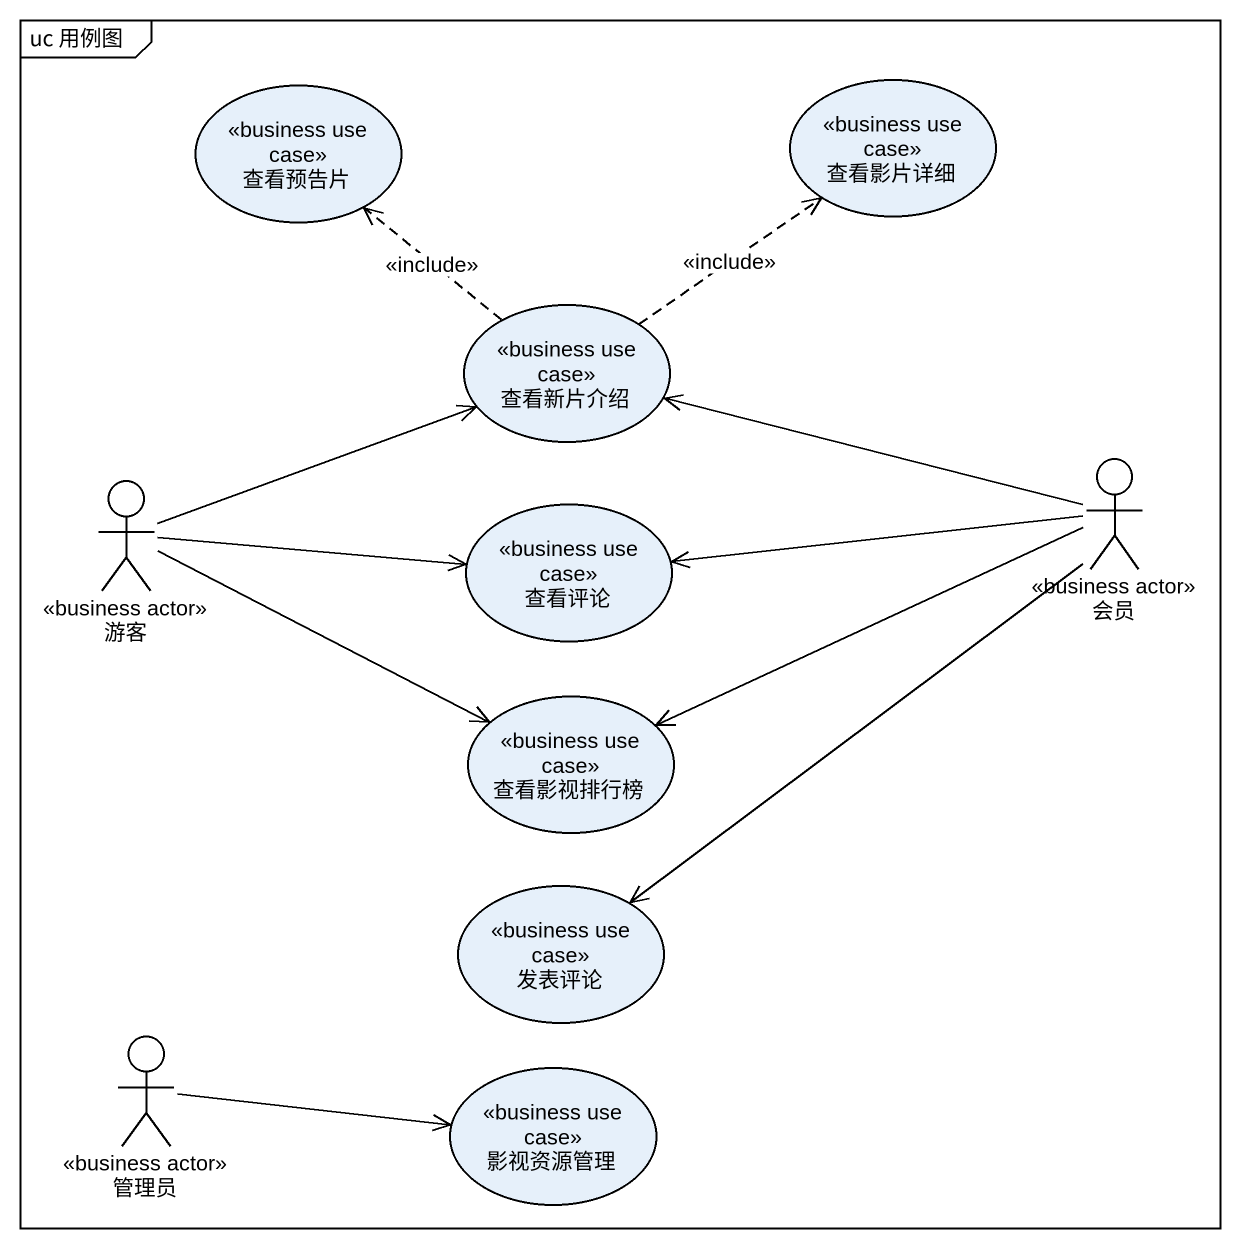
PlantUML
@startuml
mainframe uc 用例图
usecase 查看预告片 <<business use case>>
usecase 查看影片详细 <<business use case>>
usecase 查看新片介绍 <<business use case>>
actor 游客 <<business actor>>
usecase 查看评论 <<business use case>>
actor 会员 <<business actor>>
usecase 查看影视排行榜 <<business use case>>
usecase 发表评论 <<business use case>>
actor 管理员 <<business actor>>
usecase 影视资源管理 <<business use case>>
查看新片介绍 .up.> 查看预告片 : <<include>>
查看新片介绍 .up.> 查看影片详细 : <<include>>
游客 -right-> 查看新片介绍
游客 -right-> 查看评论
游客 -right-> 查看影视排行榜
会员 -left-> 查看新片介绍
会员 -left-> 查看评论
会员 -left-> 查看影视排行榜
会员 --> 发表评论
管理员 -right-> 影视资源管理
@enduml
